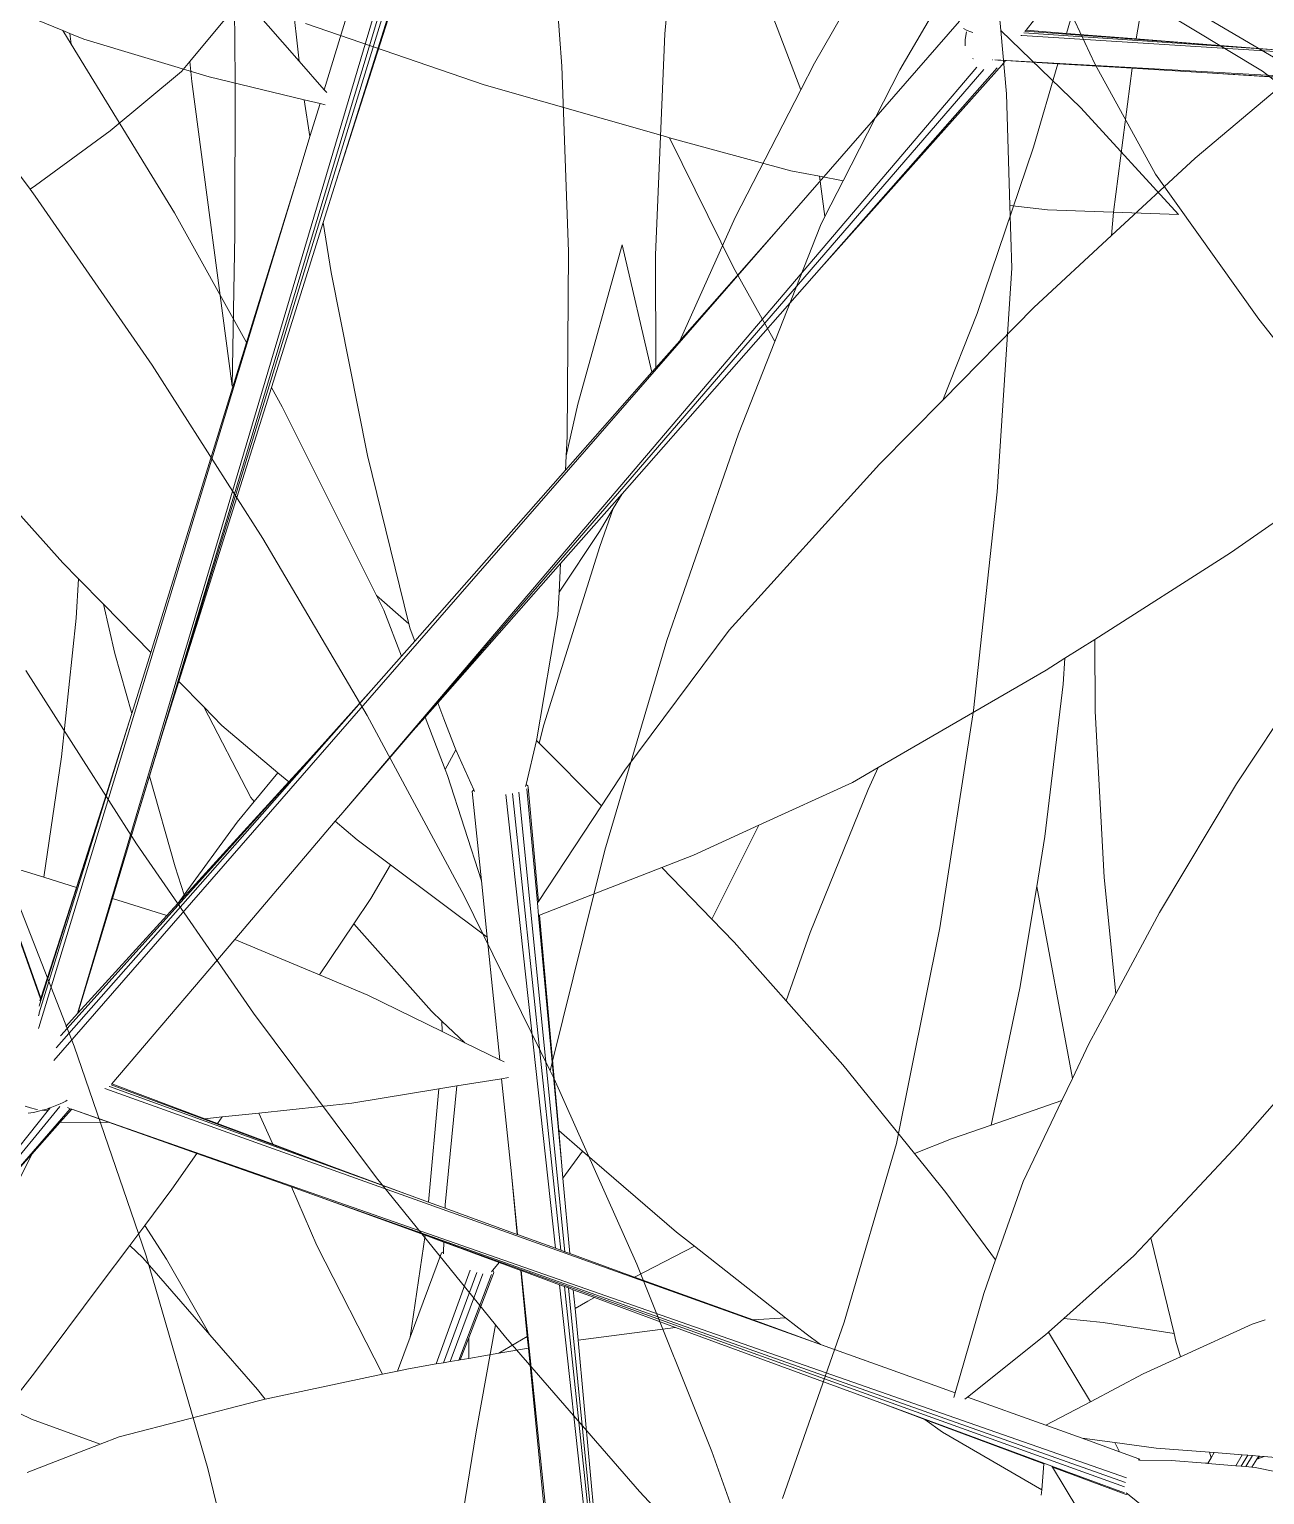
# Model space of a CAD drawing. Header units: millimetres. Extents: x 18 to 174501, y 22 to 24571.
# Drawn here: x 22207.1 to 22317.3, y 15335.1 to 15465.7 of the extents above; entities that cross this region are included whole.
import ezdxf

# ---------------------------------------------------------------- set-up
doc = ezdxf.new("R2010")
doc.units = ezdxf.units.MM
doc.header["$MEASUREMENT"] = 0
doc.layers.add('Edges', color=7, linetype='Continuous', lineweight=18)

# ---------------------------------------------------------------- blocks, each defined once
blk = doc.blocks.new('BAMBOOPLAN')
at = {"layer": 'Edges'}
for p, q in [((-0.9698, 8.7108), (0.1946, 9.0406)), ((-0.7086, 8.7835), (0.1962, 9.0357)), ((-0.0836, 8.9895), (-0.9474, 8.7514)), ((-0.8345, 8.9585), (-0.8081, 8.7948)), ((-0.9444, 8.7595), (-0.8969, 8.8981)), ((-0.6353, 8.8398), (-0.9459, 8.7556)), ((-0.8978, 8.845), (-0.8942, 8.7725)), ((-0.7152, 8.8188), (-0.6353, 8.8398)), ((-0.9449, 8.7582), (-0.7152, 8.8188)), ((-0.8081, 8.7948), (-0.7152, 8.8188)), ((-0.8942, 8.7725), (-0.8081, 8.7948)), ((-0.7086, 8.7835), (-0.6251, 8.8063)), ((-0.6068, 8.8112), (-0.6874, 8.6758)), ((-0.8009, 8.7578), (-0.7086, 8.7835)), ((-1.1597, 8.7664), (-1.1852, 8.632)), ((-0.9451, 8.7574), (-0.9449, 8.7582)), ((-0.9449, 8.7582), (-0.9444, 8.7595)), ((-0.9444, 8.7595), (-0.8942, 8.7725)), ((-0.8923, 8.7323), (-0.8009, 8.7578)), ((-0.8009, 8.7578), (-0.7633, 8.5766)), ((-1.7285, 7.1836), (-2.9809, 8.7428)), ((-1.0284, 8.7427), (-1.1615, 8.4135)), ((-0.9484, 8.7511), (-0.9485, 8.7511)), ((-0.9474, 8.7514), (-0.9484, 8.7511)), ((-1.0205, 8.7356), (-1.0152, 8.7349)), ((-1.0153, 8.7329), (-1.0153, 8.7327)), ((-1.0153, 8.7327), (-1.0146, 8.728)), ((-1.0152, 8.7349), (-1.0102, 8.7346)), ((-1.0146, 8.728), (-1.0135, 8.7228)), ((-1.0135, 8.7228), (-1.012, 8.7175)), ((-1.0102, 8.7346), (-1.01, 8.7346)), ((-1.01, 8.7346), (-1.0088, 8.7346)), ((-1.0088, 8.7346), (-1.0076, 8.7346)), ((-0.9564, 8.7144), (-0.8923, 8.7323)), ((-0.8923, 8.7323), (-0.8869, 8.6219)), ((-0.9586, 8.7082), (-1.0921, 8.389)), ((-0.9635, 8.7021), (-1.0921, 8.389)), ((-1.012, 8.7175), (-1.0113, 8.7154)), ((-0.9968, 8.7031), (-0.9963, 8.7033)), ((-0.9729, 8.7099), (-0.9723, 8.7101)), ((-0.9729, 8.7098), (-0.9723, 8.71)), ((-0.966, 8.7117), (-0.9564, 8.7144)), ((-0.9586, 8.7082), (-0.9564, 8.7144)), ((-1.4434, 7.53), (-0.9884, 8.6944)), ((-1.391, 7.6614), (-0.9789, 8.6949)), ((-1.2551, 8.6709), (-1.1907, 8.5941)), ((-0.6874, 8.6758), (-0.7559, 8.5477)), ((-1.6779, 7.1809), (-1.7425, 8.6486)), ((-1.688, 7.4459), (-1.7358, 8.6493)), ((-1.6919, 7.5569), (-1.7299, 8.6502)), ((-1.3887, 8.6497), (-1.3776, 8.605)), ((-1.1852, 8.632), (-1.1907, 8.5941)), ((-0.8869, 8.6219), (-0.8854, 8.3979)), ((-1.52, 8.5971), (-1.4882, 8.5233)), ((-1.3776, 8.605), (-1.2972, 8.335)), ((-1.1907, 8.5941), (-1.2168, 8.413)), ((-0.7633, 8.5766), (-0.7559, 8.5477)), ((-0.7559, 8.5477), (-0.8196, 8.4287)), ((-1.769, 8.5137), (-1.7647, 8.3962)), ((-1.7187, 8.5313), (-1.7121, 8.291)), ((-1.7177, 8.5316), (-1.7121, 8.291)), ((-1.4882, 8.5233), (-1.4035, 8.3029)), ((-1.8445, 8.4995), (-1.8065, 8.4201)), ((-1.8866, 8.4659), (-1.8065, 8.4201)), ((-0.8196, 8.4287), (-0.8909, 8.2794)), ((-1.8065, 8.4201), (-1.7647, 8.3962)), ((-1.1615, 8.4135), (-1.6866, 7.1147)), ((-1.1615, 8.4135), (-1.2322, 8.2416)), ((-1.2168, 8.413), (-1.2322, 8.2416)), ((-1.7647, 8.3962), (-1.7605, 8.3938)), ((-1.0921, 8.389), (-1.2381, 8.0335)), ((-0.8854, 8.3979), (-0.8909, 8.2794)), ((-2.2889, 8.3692), (-2.1041, 8.3588)), ((-1.9084, 8.3638), (-1.7847, 8.3759)), ((-1.7847, 8.3759), (-1.764, 8.378)), ((-1.7847, 8.3759), (-1.7624, 8.3339)), ((-1.764, 8.378), (-1.7573, 8.3786)), ((-1.764, 8.378), (-1.7624, 8.3339)), ((-0.3604, 8.3814), (-0.4808, 8.215)), ((-2.1041, 8.3588), (-2.0883, 8.3458)), ((-2.1041, 8.3588), (-2.0943, 8.3582)), ((-2.0943, 8.3582), (-2.0883, 8.3458)), ((-2.0943, 8.3582), (-2.0751, 8.3571)), ((-2.0883, 8.3458), (-1.8937, 8.186)), ((-2.0751, 8.3571), (-1.9084, 8.3638)), ((-1.7624, 8.3339), (-1.7607, 8.2865)), ((-1.3417, 8.3333), (-1.2526, 8.1922)), ((-1.3417, 8.3333), (-1.3284, 8.1229)), ((-1.2972, 8.335), (-1.2498, 8.1989)), ((-1.7121, 8.291), (-1.7106, 8.236)), ((-1.4035, 8.3029), (-1.3279, 8.0795)), ((-1.7607, 8.2865), (-1.7532, 8.0595)), ((-1.7607, 8.2865), (-1.7187, 7.1482)), ((-0.8909, 8.2794), (-0.9403, 8.1761)), ((-1.7106, 8.236), (-1.6804, 8.1789)), ((-1.7106, 8.236), (-1.7045, 8.0156)), ((-1.2322, 8.2416), (-1.2498, 8.1989)), ((-0.4808, 8.215), (-0.6085, 8.0544)), ((-1.2498, 8.1989), (-1.2526, 8.1922)), ((-1.8937, 8.186), (-1.7532, 8.0595)), ((-1.6804, 8.1789), (-1.5606, 7.9735)), ((-1.2526, 8.1922), (-1.316, 8.0381)), ((-0.9403, 8.1761), (-1.0525, 7.9136)), ((-1.3284, 8.1229), (-1.3211, 8.0557)), ((-0.3303, 8.1241), (-0.3778, 7.9393)), ((-1.3279, 8.0795), (-1.3211, 8.0557)), ((-1.7532, 8.0595), (-1.7397, 7.6462)), ((-1.3211, 8.0557), (-1.316, 8.0381)), ((-0.6085, 8.0544), (-0.6364, 8.0193)), ((-0.6085, 8.0544), (-0.5779, 7.9681)), ((-1.316, 8.0381), (-1.4264, 7.7697)), ((-1.2381, 8.0335), (-1.2831, 7.924)), ((-1.2381, 8.0335), (-1.2426, 8.0122)), ((-1.7045, 8.0156), (-1.6837, 7.9969)), ((-1.7045, 8.0156), (-1.6937, 7.6231)), ((-1.2426, 8.0122), (-1.2497, 7.9785)), ((-1.2426, 8.0122), (-1.2432, 7.9607)), ((-0.6364, 8.0193), (-0.654, 7.9972)), ((-0.6364, 8.0193), (-0.6279, 7.9874)), ((-1.6837, 7.9969), (-1.4915, 7.809)), ((-0.654, 7.9972), (-0.8158, 7.8102)), ((-1.5606, 7.9735), (-1.4406, 7.788)), ((-1.2497, 7.9785), (-1.2729, 7.8886)), ((-0.6279, 7.9874), (-0.5865, 7.7965)), ((-1.2432, 7.9607), (-1.2361, 7.7226)), ((-0.5779, 7.9681), (-0.498, 7.7716)), ((-0.3778, 7.9393), (-0.4169, 7.7526)), ((-1.2831, 7.924), (-1.373, 7.7052)), ((-1.2831, 7.924), (-1.2729, 7.8886)), ((-1.0525, 7.9136), (-1.1198, 7.7016)), ((-1.2729, 7.8886), (-1.265, 7.8611)), ((-1.265, 7.8611), (-1.2389, 7.7029)), ((-2.1255, 7.8526), (-1.8827, 7.718)), ((-1.4915, 7.809), (-1.4406, 7.788)), ((-1.4915, 7.809), (-1.4765, 7.7943)), ((-0.8158, 7.8102), (-0.8408, 7.7813)), ((-0.8158, 7.8102), (-0.8188, 7.7794)), ((-1.4765, 7.7943), (-1.4361, 7.7463)), ((-1.4406, 7.788), (-1.4371, 7.7826)), ((-0.5865, 7.7965), (-0.5755, 7.7326)), ((-1.4371, 7.7826), (-1.4264, 7.7697)), ((-1.4264, 7.7697), (-1.4361, 7.7463)), ((-0.8408, 7.7813), (-0.9357, 7.6909)), ((-0.8188, 7.7794), (-0.8291, 7.5832)), ((-0.498, 7.7716), (-0.4357, 7.6363)), ((-0.4169, 7.7526), (-0.4357, 7.6363)), ((-1.4361, 7.7463), (-1.4583, 7.6922)), ((-0.5755, 7.7326), (-0.4528, 7.5164)), ((-0.5755, 7.7326), (-0.5535, 7.6034)), ((-1.8827, 7.718), (-1.8573, 7.7052)), ((-1.2361, 7.7226), (-1.2344, 7.6985)), ((-1.8573, 7.7052), (-1.8438, 7.6566)), ((-1.8573, 7.7052), (-1.8167, 7.6848)), ((-1.4583, 7.6922), (-1.689, 7.1316)), ((-1.5035, 7.5855), (-1.4583, 7.6922)), ((-1.373, 7.7052), (-1.3788, 7.6909)), ((-1.373, 7.7052), (-1.3591, 7.6885)), ((-1.2389, 7.7029), (-1.2387, 7.7005)), ((-1.2387, 7.7005), (-1.2344, 7.6985)), ((-1.2387, 7.7005), (-1.2328, 7.6433)), ((-1.2344, 7.6985), (-1.1333, 7.6491)), ((-1.1198, 7.7016), (-1.1333, 7.6491)), ((-1.8167, 7.6848), (-1.7824, 7.6304)), ((-1.8167, 7.6848), (-1.7397, 7.6462)), ((-1.3823, 7.6825), (-1.391, 7.6614)), ((-1.3788, 7.6909), (-1.3823, 7.6825)), ((-1.3823, 7.6825), (-1.3364, 7.628)), ((-1.3591, 7.6885), (-1.3348, 7.6592)), ((-0.9357, 7.6909), (-1.0018, 7.6279)), ((-0.9357, 7.6909), (-0.9532, 7.5584)), ((-1.8438, 7.6566), (-1.8037, 7.4837)), ((-1.4434, 7.53), (-1.391, 7.6614)), ((-1.3319, 7.656), (-1.3364, 7.628)), ((-1.3348, 7.6592), (-1.3319, 7.656)), ((-1.3319, 7.656), (-1.2936, 7.6152)), ((-0.1647, 7.6558), (-0.2257, 7.5056)), ((-1.7397, 7.6462), (-1.737, 7.5651)), ((-1.2304, 7.6426), (-1.2328, 7.6433)), ((-1.2328, 7.6433), (-1.2326, 7.6408)), ((-1.2292, 7.641), (-1.2304, 7.6426)), ((-1.2302, 7.6385), (-1.17, 7.5054)), ((-1.2292, 7.641), (-1.1694, 7.5075)), ((-1.1333, 7.6491), (-1.1694, 7.5075)), ((-0.4357, 7.6363), (-0.4474, 7.5647)), ((-1.7824, 7.6304), (-1.737, 7.5651)), ((-1.6937, 7.6231), (-1.6533, 7.6028)), ((-1.6937, 7.6231), (-1.6919, 7.5569)), ((-1.3364, 7.628), (-1.3311, 7.6216)), ((-1.3311, 7.6216), (-1.2465, 7.5087)), ((-1.0048, 7.097), (-1.2531, 7.6228)), ((-0.9976, 7.0969), (-1.2453, 7.627)), ((-0.992, 7.0968), (-1.2385, 7.6312)), ((-1.0018, 7.6279), (-1.0349, 7.5998)), ((-1.6533, 7.6028), (-1.5587, 7.5132)), ((-1.6533, 7.6028), (-1.6237, 7.588)), ((-1.2947, 7.6125), (-1.2936, 7.6152)), ((-1.2947, 7.6125), (-1.2465, 7.5087)), ((-1.2936, 7.6152), (-1.2921, 7.6136)), ((-1.0349, 7.5998), (-1.1623, 7.4917)), ((-1.0349, 7.5998), (-0.9532, 7.5584)), ((-0.5535, 7.6034), (-0.5313, 7.4264)), ((-1.6888, 7.1477), (-1.5035, 7.5855)), ((-1.6237, 7.588), (-1.5365, 7.5543)), ((-1.5197, 7.5478), (-1.5035, 7.5855)), ((-0.8291, 7.5832), (-0.8299, 7.4908)), ((-1.737, 7.5651), (-1.7367, 7.554)), ((-0.4474, 7.5647), (-0.4528, 7.5164)), ((-1.734, 7.4481), (-1.7367, 7.554)), ((-1.7367, 7.554), (-1.724, 7.166)), ((-1.6898, 7.497), (-1.6919, 7.5569)), ((-1.6026, 7.3557), (-1.5197, 7.5478)), ((-1.5365, 7.5543), (-1.5531, 7.5097)), ((-1.5365, 7.5543), (-1.5197, 7.5478)), ((-0.9532, 7.5584), (-0.9169, 7.54)), ((-1.4473, 7.5198), (-1.4434, 7.53)), ((-0.9169, 7.54), (-0.8299, 7.4908)), ((-1.5531, 7.5097), (-1.5651, 7.4777)), ((-1.5587, 7.5132), (-1.5531, 7.5097)), ((-1.5193, 7.3356), (-1.4473, 7.5198)), ((-1.4473, 7.5198), (-1.4131, 7.5066)), ((-1.4131, 7.5066), (-1.3625, 7.4903)), ((-1.2465, 7.5087), (-1.2162, 7.4433)), ((-1.1694, 7.5075), (-1.17, 7.5054)), ((-0.4528, 7.5164), (-0.4563, 7.4856)), ((-0.2257, 7.5056), (-0.2922, 7.3572)), ((-1.6898, 7.497), (-1.6212, 7.3983)), ((-1.688, 7.4459), (-1.6898, 7.497)), ((-1.3625, 7.4903), (-1.3724, 7.4415)), ((-1.3625, 7.4903), (-1.2162, 7.4433)), ((-1.17, 7.5054), (-1.1634, 7.4908)), ((-1.1623, 7.4917), (-1.1634, 7.4908)), ((-1.1634, 7.4908), (-1.0313, 7.1988)), ((-1.1623, 7.4917), (-1.0497, 7.24)), ((-0.8299, 7.4908), (-0.735, 7.4372)), ((-1.8037, 7.4837), (-1.775, 7.3312)), ((-1.5651, 7.4777), (-1.5986, 7.3685)), ((-0.4563, 7.4856), (-0.5313, 7.4264)), ((-0.4563, 7.4856), (-0.4691, 7.3718)), ((-1.7316, 7.3326), (-1.734, 7.4481)), ((-1.727, 7.1757), (-1.734, 7.4481)), ((-1.6836, 7.3341), (-1.688, 7.4459)), ((-1.3724, 7.4415), (-1.3824, 7.4038)), ((-1.2162, 7.4433), (-1.1502, 7.301)), ((-0.735, 7.4372), (-0.6119, 7.3601)), ((-0.5313, 7.4264), (-0.5733, 7.3933)), ((-1.6212, 7.3983), (-1.5986, 7.3685)), ((-1.3824, 7.4038), (-1.4025, 7.3281)), ((-1.3824, 7.4038), (-1.2526, 7.3311)), ((-0.5733, 7.3933), (-0.6119, 7.3601)), ((-1.5986, 7.3685), (-1.6026, 7.3557)), ((-0.6119, 7.3601), (-0.558, 7.3264)), ((-0.4691, 7.3718), (-0.4698, 7.2659)), ((-0.2922, 7.3572), (-0.3052, 7.3282)), ((-0.2922, 7.3572), (-0.2244, 7.2513)), ((-1.6109, 7.3365), (-1.6026, 7.3557)), ((-1.7285, 7.1843), (-1.8437, 7.329)), ((-1.8433, 7.329), (-1.775, 7.3312)), ((-1.775, 7.3312), (-1.7316, 7.3326)), ((-1.7285, 7.1843), (-1.7316, 7.3326)), ((-1.6836, 7.3341), (-1.6109, 7.3365)), ((-1.6775, 7.1819), (-1.6836, 7.3341)), ((-1.6775, 7.1819), (-1.6109, 7.3365)), ((-1.6072, 7.1107), (-1.5193, 7.3356)), ((-1.5193, 7.3356), (-1.4025, 7.3281)), ((-1.4025, 7.3281), (-1.336, 7.3238)), ((-1.336, 7.3238), (-1.2313, 7.3109)), ((-1.2526, 7.3311), (-1.2358, 7.3235)), ((-1.2358, 7.3235), (-1.2313, 7.3109)), ((-1.2358, 7.3235), (-1.1992, 7.307)), ((-0.558, 7.3264), (-0.4698, 7.2659)), ((-0.3052, 7.3282), (-0.3634, 7.2237)), ((-1.2313, 7.3109), (-1.1992, 7.307)), ((-1.1992, 7.307), (-1.1502, 7.301)), ((-1.1502, 7.301), (-1.1439, 7.3002)), ((-0.1205, 7.3057), (-0.1341, 7.2953)), ((-1.14, 7.2789), (-1.1321, 7.2832)), ((-0.1341, 7.2953), (-0.2068, 7.226)), ((-1.1909, 7.2515), (-1.14, 7.2789)), ((-1.14, 7.2789), (-1.0887, 7.1682)), ((-0.4698, 7.2659), (-0.4701, 7.2205)), ((-1.2114, 7.2404), (-1.1909, 7.2515)), ((-1.1909, 7.2515), (-1.1556, 7.1037)), ((-0.2244, 7.2513), (-0.3142, 7.2352)), ((-0.2244, 7.2513), (-0.2191, 7.2429)), ((-1.3103, 7.187), (-1.2114, 7.2404)), ((-1.2114, 7.2404), (-1.1766, 7.0997)), ((-1.0497, 7.24), (-1.0313, 7.1988)), ((-1.0497, 7.24), (-1.0125, 7.2252)), ((-0.3142, 7.2352), (-0.3634, 7.2237)), ((-0.2068, 7.226), (-0.2448, 7.1899)), ((-0.2191, 7.2429), (-0.2068, 7.226)), ((-1.0125, 7.2252), (-1.0248, 7.1845)), ((-1.0125, 7.2252), (-0.8657, 7.1668)), ((-0.4701, 7.2205), (-0.4632, 7.089)), ((-0.3634, 7.2237), (-0.3761, 7.2008)), ((-1.0313, 7.1988), (-1.0248, 7.1845)), ((-0.3787, 7.1962), (-0.4468, 7.0888)), ((-0.3761, 7.2008), (-0.3787, 7.1962)), ((-0.3761, 7.2008), (-0.2967, 7.1344)), ((-0.2448, 7.1899), (-0.2967, 7.1344)), ((-1.7285, 7.1836), (-1.7285, 7.1843)), ((-1.7284, 7.1808), (-1.7285, 7.1836)), ((-1.727, 7.174), (-1.727, 7.1757)), ((-1.6866, 7.1608), (-1.6779, 7.1809)), ((-1.6779, 7.1809), (-1.6775, 7.1819)), ((-1.4179, 7.1367), (-1.3103, 7.187)), ((-1.0248, 7.1845), (-0.9851, 7.0967)), ((-1.724, 7.166), (-1.7239, 7.1648)), ((-1.7239, 7.1648), (-1.7238, 7.1622)), ((-1.0887, 7.1682), (-1.0564, 7.0978)), ((-1.0887, 7.1682), (-1.056, 7.0978)), ((-0.8381, 7.1572), (-0.8974, 7.0953)), ((-0.8657, 7.1668), (-0.8381, 7.1572)), ((-0.8381, 7.1572), (-0.6986, 7.1089)), ((-1.7187, 7.1482), (-1.7187, 7.1469)), ((-1.689, 7.1471), (-1.6888, 7.1477)), ((-1.4605, 7.1167), (-1.4179, 7.1367)), ((-1.4179, 7.1367), (-1.3884, 7.1047)), ((-0.2967, 7.1344), (-0.3405, 7.0876)), ((-0.0918, 7.1337), (-0.1266, 7.1246)), ((-0.0949, 7.1177), (-0.0918, 7.1337)), ((-0.0852, 7.1355), (-0.0918, 7.1337)), ((-0.0883, 7.1194), (-0.0852, 7.1355)), ((-0.0794, 7.137), (-0.0852, 7.1355)), ((-0.0826, 7.1209), (-0.0794, 7.137)), ((-0.0716, 7.139), (-0.0794, 7.137)), ((-0.0726, 7.1344), (-0.075, 7.1228)), ((-0.0716, 7.139), (-0.0726, 7.1344)), ((-0.0713, 7.1354), (-0.0726, 7.1344)), ((-0.0705, 7.1393), (-0.0716, 7.139)), ((-0.0648, 7.1408), (-0.0713, 7.1354)), ((-0.0705, 7.1393), (-0.0713, 7.1354)), ((0.0832, 7.1435), (-0.0709, 7.1239)), ((-0.0648, 7.1408), (-0.0705, 7.1393)), ((-0.0508, 7.1444), (-0.0648, 7.1408)), ((-1.689, 7.1316), (-1.6892, 7.1311)), ((-1.6866, 7.1147), (-1.6866, 7.1146)), ((-1.4809, 7.1072), (-1.4605, 7.1167)), ((-1.4605, 7.1167), (-1.4634, 7.1067)), ((-0.1323, 7.1231), (-0.1984, 7.1058)), ((-0.1266, 7.1246), (-0.1323, 7.1231)), ((-0.1323, 7.1231), (-0.1281, 7.1173)), ((-0.0949, 7.1177), (-0.1298, 7.1088)), ((-0.1281, 7.1173), (-0.1296, 7.1099)), ((-0.1266, 7.1246), (-0.1281, 7.1173)), ((-0.0883, 7.1194), (-0.0949, 7.1177)), ((-0.0826, 7.1209), (-0.0883, 7.1194)), ((-0.075, 7.1228), (-0.0826, 7.1209)), ((-0.0709, 7.1239), (-0.075, 7.1228)), ((-1.6135, 7.1021), (-1.6135, 7.1021)), ((-0.5523, 7.09), (-1.6135, 7.1021)), ((-1.6092, 7.1064), (-1.6094, 7.1064)), ((-1.609, 7.1064), (-1.6092, 7.1064)), ((-1.2088, 7.1002), (-1.609, 7.1064)), ((-1.6078, 7.1092), (-1.3044, 7.1023)), ((-1.6073, 7.1104), (-1.6072, 7.1107)), ((-1.6072, 7.1107), (-1.4809, 7.1072)), ((-1.4809, 7.1072), (-1.4634, 7.1067)), ((-1.4634, 7.1067), (-1.3884, 7.1047)), ((-1.3884, 7.1047), (-1.3044, 7.1023)), ((-1.3044, 7.1023), (-1.2088, 7.1002)), ((-1.1766, 7.0997), (-1.2088, 7.1002)), ((-1.1543, 7.0993), (-1.1766, 7.0997)), ((-1.1556, 7.1037), (-1.1543, 7.0993)), ((-1.0564, 7.0978), (-1.1543, 7.0993)), ((-1.056, 7.0978), (-1.0564, 7.0978)), ((-1.0048, 7.097), (-1.056, 7.0978)), ((-0.9976, 7.0969), (-1.0048, 7.097)), ((-0.992, 7.0968), (-0.9976, 7.0969)), ((-0.9851, 7.0967), (-0.992, 7.0968)), ((-0.8974, 7.0953), (-0.9851, 7.0967)), ((-0.7369, 7.0928), (-0.8974, 7.0953)), ((-0.6986, 7.1089), (-0.7369, 7.0928)), ((-0.6986, 7.1089), (-0.6673, 7.098)), ((-0.6673, 7.098), (-0.6454, 7.0914)), ((-0.2505, 7.0953), (-0.2917, 7.087)), ((-0.1984, 7.1058), (-0.2505, 7.0953)), ((-0.2505, 7.0953), (-0.2411, 7.0864)), ((-0.1751, 7.0972), (-0.2132, 7.0848)), ((-0.1327, 7.1081), (-0.1751, 7.0972)), ((-0.1296, 7.1099), (-0.1327, 7.1081)), ((-0.1298, 7.1088), (-0.1327, 7.1081)), ((-0.1296, 7.1099), (-0.1298, 7.1088)), ((-0.6454, 7.0914), (-0.7369, 7.0928)), ((-0.5523, 7.09), (-0.6454, 7.0914)), ((-0.4632, 7.089), (-0.5523, 7.09)), ((-0.4632, 7.089), (-0.4629, 7.0829)), ((-0.4468, 7.0888), (-0.4491, 7.0852)), ((-0.3405, 7.0876), (-0.4468, 7.0888)), ((-0.2917, 7.087), (-0.3405, 7.0876)), ((-0.2411, 7.0864), (-0.2917, 7.087)), ((-0.2146, 7.0861), (-0.2411, 7.0864)), ((-0.2132, 7.0848), (-0.215, 7.0843)), ((-0.2132, 7.0848), (-0.2146, 7.0861)), ((-1.82, 6.632), (-1.6603, 7.0617)), ((-1.6469, 7.0635), (-1.6957, 6.9418)), ((-1.6716, 7.0562), (-1.6679, 7.0591)), ((-1.6679, 7.0591), (-1.6611, 7.0651)), ((-1.6611, 7.0651), (-1.6582, 7.0679)), ((-1.6582, 7.0679), (-1.6553, 7.0708)), ((-1.6553, 7.0708), (-1.6541, 7.0723)), ((-1.6447, 7.0635), (-1.6536, 7.0425)), ((-1.6536, 7.0425), (-1.5953, 7.0631)), ((-1.65, 7.0636), (-1.6509, 7.0636)), ((-1.65, 7.0636), (-1.6469, 7.0635)), ((-1.6469, 7.0635), (-1.6447, 7.0635)), ((-1.6447, 7.0635), (-1.6446, 7.0635)), ((-1.6446, 7.0635), (-1.5953, 7.0631)), ((-1.6446, 7.0635), (-0.2215, 7.0578)), ((-1.5953, 7.0631), (-1.4759, 7.0621)), ((-1.4759, 7.0621), (-1.491, 7.0088)), ((-1.4759, 7.0621), (-1.3482, 7.0611)), ((-1.3482, 7.0611), (-1.2932, 7.0014)), ((-1.3482, 7.0611), (-1.309, 7.0607)), ((-1.309, 7.0607), (-1.208, 7.0594)), ((-1.309, 7.0607), (-0.2211, 7.0517)), ((-1.208, 7.0594), (-0.2204, 7.0463)), ((-1.167, 7.0586), (-1.208, 7.0594)), ((-1.167, 7.0586), (-1.1428, 6.9297)), ((-1.1417, 7.058), (-1.167, 7.0586)), ((-1.1417, 7.058), (-1.138, 7.046)), ((-1.1206, 7.0576), (-1.1417, 7.058)), ((-1.0889, 7.057), (-1.1206, 7.0576)), ((-1.8444, 6.5661), (-1.6727, 7.0532)), ((-1.7022, 7.0477), (-1.6952, 7.0479)), ((-1.6958, 7.0408), (-1.6897, 7.0438)), ((-1.6952, 7.0479), (-1.6884, 7.0485)), ((-1.6897, 7.0438), (-1.6827, 7.0481)), ((-1.6884, 7.0485), (-1.6862, 7.0488)), ((-1.6827, 7.0481), (-1.68, 7.05)), ((-1.68, 7.05), (-1.6752, 7.0533)), ((-1.68, 7.05), (-1.6775, 7.0506)), ((-1.6775, 7.0506), (-1.6741, 7.0519)), ((-1.6752, 7.0533), (-1.6728, 7.0553)), ((-1.6536, 7.0425), (-1.6744, 6.9928)), ((-1.6741, 7.0519), (-1.6727, 7.0532)), ((-1.6728, 7.0553), (-1.6716, 7.0562)), ((-1.6727, 7.0532), (-1.6724, 7.0534)), ((-1.6725, 7.0545), (-1.6724, 7.0538)), ((-1.6724, 7.0538), (-1.6716, 7.0562)), ((-1.6724, 7.0538), (-1.6724, 7.0534)), ((-1.1402, 7.0441), (-1.1428, 6.9297)), ((-1.1402, 7.0441), (-1.138, 7.046)), ((-1.138, 7.046), (-1.1373, 7.0439)), ((-1.0666, 7.0565), (-1.0889, 7.057)), ((-1.0708, 7.0389), (-1.0746, 6.9222)), ((-1.0711, 7.0444), (-1.072, 7.0421)), ((-1.0688, 7.0407), (-1.072, 6.9532)), ((-1.0666, 7.0565), (-1.0711, 7.0444)), ((-1.0692, 7.0427), (-1.0711, 7.0444)), ((-1.0688, 7.0407), (-1.0692, 7.0427)), ((-1.0372, 7.0559), (-1.0666, 7.0565)), ((-1.0372, 7.0559), (-1.0019, 6.9791)), ((-1.0366, 7.0559), (-1.0372, 7.0559)), ((-1.0366, 7.0559), (-0.4112, 5.707)), ((-0.9848, 7.0548), (-1.0366, 7.0559)), ((-0.399, 5.8145), (-0.9848, 7.0548)), ((-0.9779, 7.0547), (-0.9848, 7.0548)), ((-0.5657, 6.1723), (-0.9779, 7.0547)), ((-0.9726, 7.0546), (-0.9779, 7.0547)), ((-0.6276, 6.3066), (-0.9726, 7.0546)), ((-0.966, 7.0544), (-0.9726, 7.0546)), ((-0.966, 7.0544), (-0.9561, 7.0326)), ((-0.9372, 7.0538), (-0.966, 7.0544)), ((-0.9439, 7.0468), (-0.9561, 7.0326)), ((-0.9372, 7.0538), (-0.9439, 7.0468)), ((-0.8273, 7.0516), (-0.9393, 6.9956)), ((-0.8273, 7.0516), (-0.9372, 7.0538)), ((-0.5499, 7.0459), (-0.8273, 7.0516)), ((-0.4886, 7.0443), (-0.5499, 7.0459)), ((-0.3272, 7.0413), (-0.5499, 7.0459)), ((-0.4886, 7.0443), (-0.4623, 7.0364)), ((-0.327, 7.0403), (-0.4886, 7.0443)), ((-0.3164, 7.041), (-0.3272, 7.0413)), ((-0.327, 7.0403), (-0.3272, 7.0413)), ((-0.3187, 7.008), (-0.327, 7.0403)), ((-0.3152, 7.04), (-0.3164, 7.041)), ((-0.218, 7.039), (-0.3164, 7.041)), ((-0.2165, 7.0376), (-0.3152, 7.04)), ((-0.2674, 6.9997), (-0.3152, 7.04)), ((-0.2138, 7.0391), (-0.2158, 7.0398)), ((-0.215, 7.0378), (-0.2138, 7.0391)), ((-0.1765, 7.0255), (-0.2138, 7.0391)), ((-1.1004, 6.908), (-1.0983, 7.035)), ((-1.0919, 6.9127), (-1.0894, 7.0353)), ((-1.0845, 6.9167), (-1.0815, 7.0361)), ((-0.9561, 7.0326), (-0.9393, 6.9956)), ((-0.4623, 7.0364), (-0.3187, 7.008)), ((-0.2165, 7.0376), (-0.215, 7.0378)), ((-1.491, 7.0088), (-1.5087, 6.9539)), ((-1.2932, 7.0014), (-1.1607, 6.8733)), ((-0.3171, 7.0017), (-0.3187, 7.008)), ((-1.6744, 6.9928), (-1.6957, 6.9418)), ((-1.6744, 6.9928), (-1.6879, 6.8885)), ((-0.9393, 6.9956), (-0.8292, 6.7521)), ((-1.0019, 6.9791), (-1.0291, 6.9472)), ((-0.9957, 6.9656), (-1.0291, 6.9472)), ((-1.0019, 6.9791), (-0.9957, 6.9656)), ((-0.9957, 6.9656), (-0.8867, 6.7278)), ((-1.5087, 6.9539), (-1.5185, 6.9236)), ((-1.5087, 6.9539), (-1.4684, 6.9222)), ((-1.072, 6.9532), (-1.0731, 6.923)), ((-1.072, 6.9532), (-1.0633, 6.9284)), ((-1.0291, 6.9472), (-1.0633, 6.9284)), ((-1.1428, 6.9297), (-1.1439, 6.8834)), ((-1.0633, 6.9284), (-1.0731, 6.923)), ((-1.5185, 6.9236), (-1.5378, 6.8637)), ((-1.5185, 6.9236), (-1.4976, 6.9142)), ((-1.4976, 6.9142), (-1.3848, 6.8493)), ((-1.4684, 6.9222), (-1.3848, 6.8493)), ((-1.1004, 6.908), (-1.1315, 6.8909)), ((-1.0919, 6.9127), (-1.1004, 6.908)), ((-1.0845, 6.9167), (-1.0919, 6.9127)), ((-1.0746, 6.9222), (-1.0845, 6.9167)), ((-1.0731, 6.923), (-1.0746, 6.9222)), ((-1.1315, 6.8909), (-1.1439, 6.8834)), ((-1.1607, 6.8733), (-1.2913, 6.7945)), ((-1.1439, 6.8834), (-1.1607, 6.8733)), ((-1.5378, 6.8637), (-1.58, 6.7305)), ((-1.3848, 6.8493), (-1.3048, 6.8033)), ((-1.3048, 6.8033), (-1.2913, 6.7945)), ((-1.2987, 6.79), (-1.4518, 6.6884)), ((-1.2913, 6.7945), (-1.2987, 6.79)), ((-1.58, 6.7305), (-1.5982, 6.6776)), ((-1.4518, 6.6884), (-1.4714, 6.6718)), ((-1.5982, 6.6776), (-1.5644, 6.6736)), ((-1.5644, 6.6736), (-1.4714, 6.6718)), ((-1.4714, 6.6718), (-1.5475, 6.6073)), ((4.7499, -6.1445), (4.7394, -6.0256)), ((4.6213, -6.1947), (4.6848, -6.0861)), ((5.1243, -6.1941), (4.9298, -6.0795)), ((3.717, -6.1842), (3.7739, -6.1156)), ((3.7748, -6.2074), (3.7739, -6.1156)), ((5.0832, -6.1962), (4.9458, -6.1137)), ((4.0918, -6.2137), (3.8643, -6.1358)), ((4.8698, -6.1868), (4.8443, -6.1326)), ((4.852, -6.2431), (4.7499, -6.1445)), ((4.7571, -6.2251), (4.7499, -6.1445)), ((3.6155, -6.2723), (3.7065, -6.1969)), ((3.7065, -6.1969), (3.717, -6.1842)), ((3.7195, -6.2097), (3.717, -6.1842)), ((4.5493, -6.336), (4.6213, -6.1947)), ((4.9469, -6.3274), (4.8698, -6.1868)), ((5.2631, -6.3353), (5.0832, -6.1962)), ((3.7195, -6.2097), (3.7711, -6.5978)), ((3.7742, -6.4038), (3.7748, -6.2074)), ((4.3228, -6.2797), (4.0918, -6.2137)), ((3.5135, -6.3465), (3.4305, -6.2356)), ((4.7615, -6.3675), (4.7571, -6.2251)), ((4.9762, -6.3791), (4.852, -6.2431)), ((3.5203, -6.3421), (3.6155, -6.2723)), ((4.3279, -6.2811), (4.3228, -6.2797)), ((4.4094, -6.4463), (4.3279, -6.2811)), ((4.4825, -6.3232), (4.3279, -6.2811)), ((4.5191, -6.3302), (4.4825, -6.3232)), ((5.0788, -6.5125), (4.9469, -6.3274)), ((3.5135, -6.3465), (3.5203, -6.3421)), ((3.5202, -6.3555), (3.5135, -6.3465)), ((4.526, -6.3816), (4.5191, -6.3302)), ((4.5493, -6.336), (4.5191, -6.3302)), ((4.526, -6.3816), (4.5493, -6.336)), ((3.6692, -6.571), (3.5202, -6.3555)), ((4.5203, -6.3929), (4.526, -6.3816)), ((4.8096, -6.3729), (4.7615, -6.3675)), ((4.7639, -6.4474), (4.7615, -6.3675)), ((4.9762, -6.3791), (4.8096, -6.3729)), ((3.7711, -6.5978), (3.7742, -6.4038)), ((4.4622, -6.5406), (4.5203, -6.3929)), ((4.4622, -6.5406), (4.4094, -6.4463)), ((4.7452, -6.7323), (4.7639, -6.4474)), ((5.2242, -6.6981), (5.0788, -6.5125)), ((4.4158, -6.6585), (4.4622, -6.5406)), ((3.8102, -6.7918), (3.6692, -6.571)), ((4.3247, -6.9216), (4.4158, -6.6585)), ((4.7152, -7.0107), (4.7452, -6.7323)), ((3.9427, -7.0173), (3.8102, -6.7918)), ((4.2455, -7.1887), (4.3247, -6.9216)), ((3.649, -7.1808), (3.508, -6.96)), ((4.0664, -7.247), (3.9427, -7.0173)), ((4.6725, -7.2876), (4.7152, -7.0107)), ((3.5698, -7.4384), (3.4664, -7.1752)), ((3.798, -7.3963), (3.649, -7.1808)), ((4.1784, -7.4593), (4.2455, -7.1887)), ((4.176, -7.4699), (4.0664, -7.247)), ((4.6172, -7.5625), (4.6725, -7.2876)), ((3.9548, -7.6061), (3.798, -7.3963)), ((3.6612, -7.7059), (3.5698, -7.4384)), ((4.176, -7.4699), (4.1784, -7.4593)), ((4.181, -7.4802), (4.176, -7.4699)), ((4.2863, -7.7163), (4.181, -7.4802)), ((4.5507, -7.7903), (4.6172, -7.5625)), ((4.1062, -7.7937), (3.9548, -7.6061)), ((3.7401, -7.9768), (3.6612, -7.7059)), ((4.3819, -7.9549), (4.2863, -7.7163)), ((4.0819, -7.93), (4.1062, -7.7937)), ((4.119, -7.8095), (4.1062, -7.7937)), ((4.4721, -8.0147), (4.5507, -7.7903)), ((4.29, -8.0061), (4.119, -7.8095)), ((4.0549, -8.0933), (4.0819, -7.93)), ((4.4292, -8.0876), (4.3819, -7.9549)), ((3.8066, -8.2505), (3.7401, -7.9768)), ((4.405, -8.1286), (4.29, -8.0061))]:
    blk.add_line(p, q, dxfattribs=at)

msp = doc.modelspace()

# ---------------------------------------------------------------- block references
at = {"xscale": 69.97983938875464, "yscale": 69.97983938875464, "zscale": 69.97983938875464}
msp.add_blockref('BAMBOOPLAN', (21961.34, 15895.62), dxfattribs=at)
at = {"xscale": 69.97983938875464, "yscale": 69.97983938875464, "zscale": 69.97983938875464, "rotation": 340.9588725647666}
msp.add_blockref('BAMBOOPLAN', (22158.48, 14864.64), dxfattribs=at)

doc.saveas('drawing.dxf')
